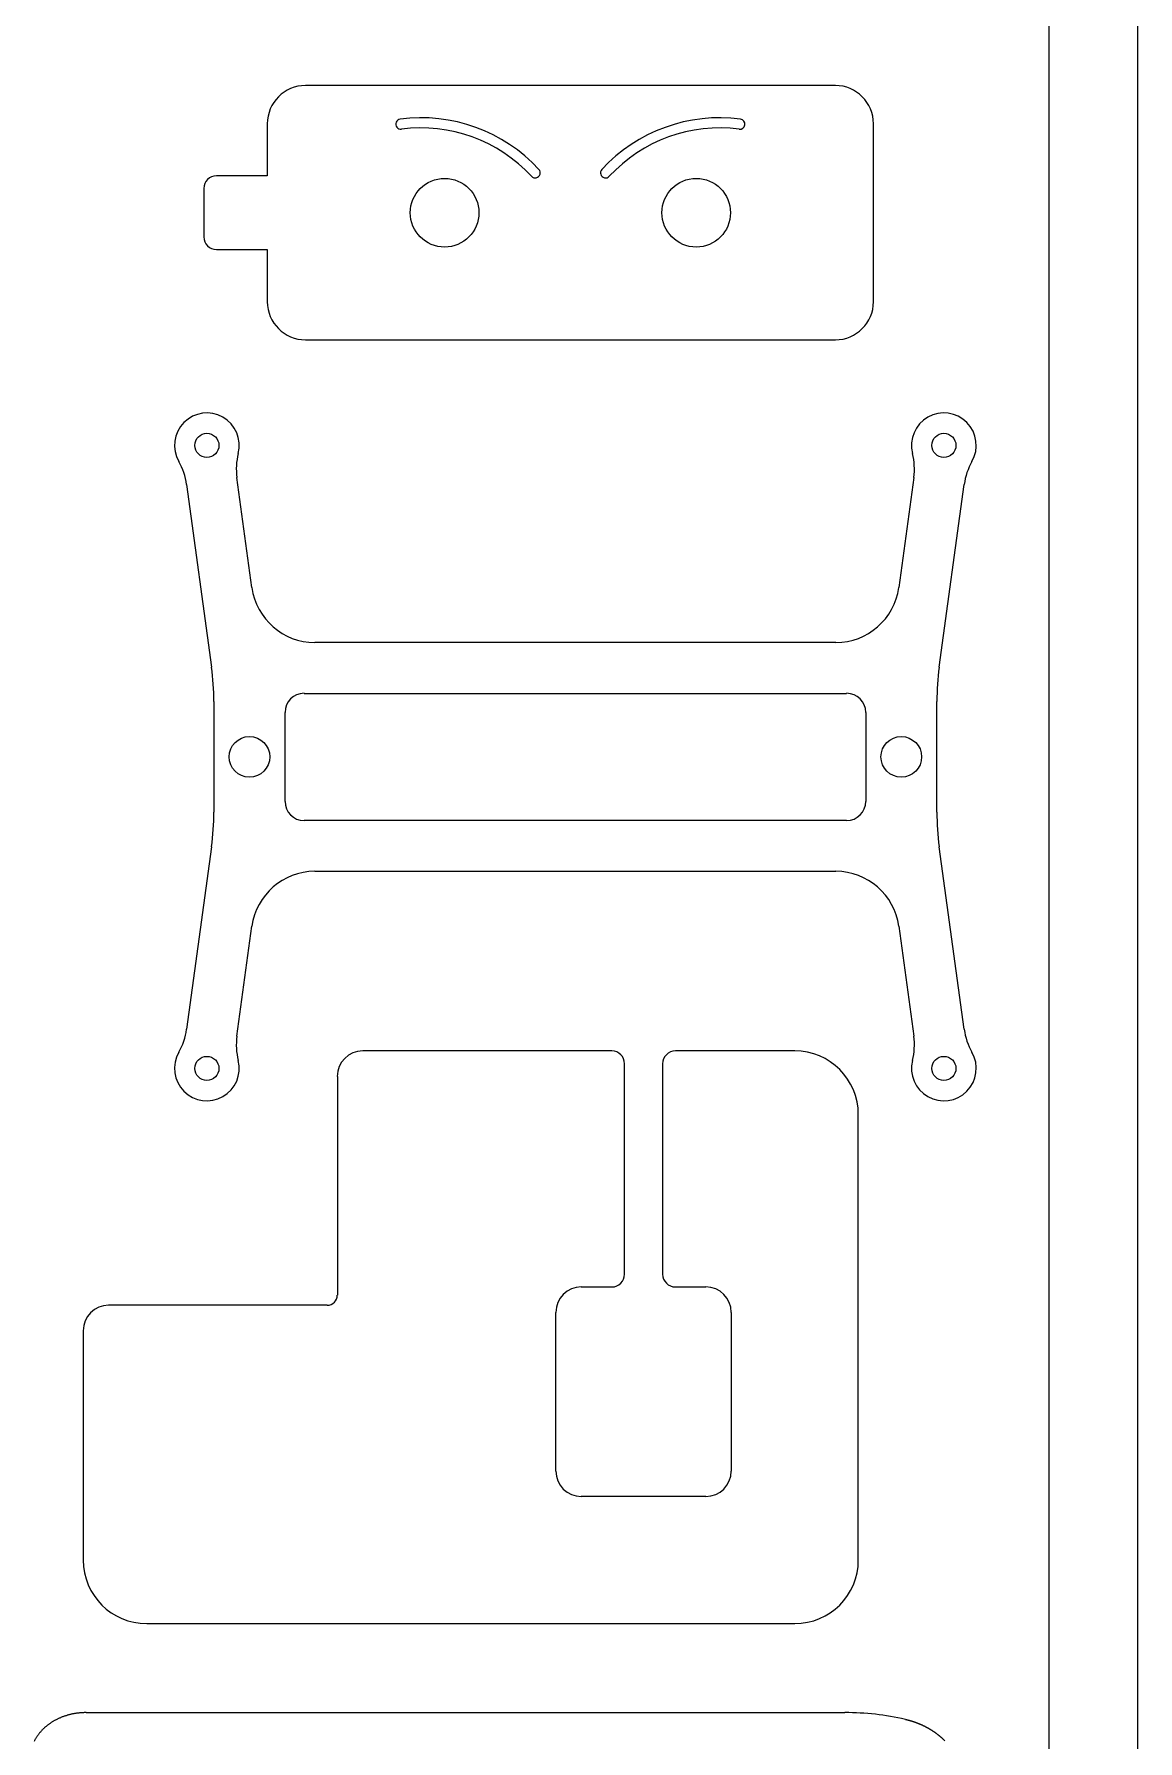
# Model space of a CAD drawing. Extents: x 442 to 745, y 5 to 355.
# Drawn here: x 709.7 to 745.5, y 185.4 to 240.6 of the extents above; entities that cross this region are included whole.
import ezdxf

# ---------------------------------------------------------------- set-up
doc = ezdxf.new("R2010")
doc.units = 0
doc.layers.add('VISIBLE__ANSI_', color=7, linetype='CONTINUOUS')

msp = doc.modelspace()

# ---------------------------------------------------------------- linework, layer by layer
at = {"layer": 'VISIBLE__ANSI_'}
for p, q in [((745.495, 92.195), (745.495, 267.193)), ((742.612, 265.529), (742.612, 93.859)), ((735.691, 238.969), (718.52, 238.969)), ((717.285, 237.734), (717.285, 236.045)), ((736.926, 231.969), (736.926, 237.734)), ((717.285, 236.045), (715.638, 236.045)), ((715.226, 235.634), (715.226, 234.069)), ((715.638, 233.657), (717.285, 233.657)), ((717.285, 233.657), (717.285, 231.969)), ((718.52, 230.734), (735.691, 230.734)), ((716.786, 222.712), (716.299, 226.272)), ((738.234, 226.272), (737.747, 222.712)), ((714.668, 226.049), (715.476, 220.135)), ((739.057, 220.135), (739.866, 226.049)), ((735.707, 220.932), (718.826, 220.932)), ((715.552, 219.019), (715.552, 215.434)), ((718.476, 219.285), (736.058, 219.285)), ((738.981, 215.434), (738.981, 219.019)), ((717.858, 215.785), (717.858, 218.668)), ((736.675, 218.668), (736.675, 215.785)), ((736.058, 215.168), (718.476, 215.168)), ((715.476, 214.318), (714.668, 208.404)), ((739.866, 208.404), (739.057, 214.318)), ((718.826, 213.521), (735.707, 213.521)), ((716.299, 208.181), (716.786, 211.741)), ((737.747, 211.741), (738.234, 208.181)), ((728.448, 207.703), (720.377, 207.703)), ((728.859, 200.473), (728.859, 207.291)), ((730.095, 207.291), (730.095, 200.473)), ((734.377, 207.703), (730.507, 207.703)), ((719.554, 206.879), (719.554, 199.797)), ((736.436, 191.216), (736.436, 205.644)), ((727.459, 200.061), (728.448, 200.061)), ((730.507, 200.061), (731.495, 200.061)), ((719.224, 199.468), (712.142, 199.468)), ((726.636, 194.098), (726.636, 199.238)), ((732.318, 199.238), (732.318, 194.098)), ((711.319, 198.644), (711.319, 191.216)), ((731.495, 193.275), (727.459, 193.275)), ((713.377, 189.157), (734.377, 189.157)), ((711.417, 186.275), (736.003, 186.275))]:
    msp.add_line(p, q, dxfattribs=at)
for points in [[(711.417, 186.275, 0), (711.395, 186.275, 0), (711.372, 186.274, 0), (711.35, 186.274, 0), (711.328, 186.273, 0), (711.305, 186.272, 0), (711.283, 186.271, 0), (711.261, 186.269, 0), (711.239, 186.268, 0), (711.216, 186.266, 0), (711.194, 186.264, 0), (711.172, 186.261, 0), (711.15, 186.259, 0), (711.128, 186.256, 0), (711.106, 186.253, 0), (711.084, 186.25, 0), (711.062, 186.246, 0), (711.04, 186.243, 0), (711.018, 186.239, 0), (710.997, 186.235, 0), (710.975, 186.23, 0), (710.953, 186.226, 0), (710.932, 186.221, 0), (710.91, 186.216, 0), (710.889, 186.211, 0), (710.867, 186.206, 0), (710.846, 186.2, 0), (710.825, 186.194, 0), (710.804, 186.188, 0), (710.783, 186.182, 0), (710.762, 186.176, 0), (710.741, 186.169, 0), (710.721, 186.162, 0), (710.7, 186.155, 0), (710.68, 186.148, 0), (710.659, 186.14, 0), (710.639, 186.133, 0), (710.619, 186.125, 0), (710.599, 186.117, 0), (710.579, 186.108, 0), (710.559, 186.1, 0), (710.54, 186.091, 0), (710.52, 186.082, 0), (710.501, 186.073, 0), (710.482, 186.064, 0), (710.463, 186.055, 0), (710.444, 186.045, 0), (710.425, 186.035, 0), (710.406, 186.025, 0), (710.388, 186.015, 0), (710.369, 186.004, 0), (710.351, 185.994, 0), (710.333, 185.983, 0), (710.315, 185.972, 0), (710.298, 185.961, 0), (710.28, 185.95, 0), (710.263, 185.938, 0), (710.246, 185.927, 0), (710.229, 185.915, 0), (710.212, 185.903, 0), (710.195, 185.891, 0), (710.179, 185.879, 0), (710.163, 185.866, 0), (710.146, 185.853, 0), (710.131, 185.841, 0), (710.115, 185.828, 0), (710.099, 185.815, 0), (710.084, 185.801, 0), (710.069, 185.788, 0), (710.054, 185.774, 0), (710.039, 185.761, 0), (710.025, 185.747, 0), (710.011, 185.733, 0), (709.997, 185.719, 0), (709.983, 185.705, 0), (709.969, 185.69, 0), (709.956, 185.676, 0), (709.943, 185.661, 0), (709.93, 185.646, 0), (709.917, 185.631, 0), (709.904, 185.616, 0), (709.892, 185.601, 0), (709.88, 185.586, 0), (709.868, 185.57, 0), (709.857, 185.555, 0), (709.845, 185.539, 0), (709.834, 185.523, 0), (709.823, 185.507, 0), (709.813, 185.491, 0), (709.802, 185.475, 0), (709.792, 185.459, 0), (709.782, 185.443, 0), (709.772, 185.426, 0), (709.763, 185.41, 0), (709.754, 185.393, 0), (709.745, 185.377, 0), (709.736, 185.36, 0), (709.728, 185.343, 0)], [(737.96, 186.057, 0), (737.969, 186.055, 0), (737.977, 186.053, 0), (737.986, 186.051, 0), (737.995, 186.049, 0), (738.004, 186.047, 0), (738.012, 186.045, 0), (738.021, 186.042, 0), (738.03, 186.04, 0), (738.038, 186.038, 0), (738.047, 186.036, 0), (738.056, 186.034, 0), (738.064, 186.031, 0), (738.073, 186.029, 0), (738.082, 186.027, 0), (738.09, 186.024, 0), (738.099, 186.022, 0), (738.108, 186.019, 0), (738.116, 186.017, 0), (738.125, 186.014, 0), (738.133, 186.012, 0), (738.142, 186.009, 0), (738.151, 186.007, 0), (738.159, 186.004, 0), (738.168, 186.001, 0), (738.176, 185.999, 0), (738.185, 185.996, 0), (738.193, 185.993, 0), (738.202, 185.991, 0), (738.21, 185.988, 0), (738.219, 185.985, 0), (738.227, 185.982, 0), (738.236, 185.979, 0), (738.244, 185.977, 0), (738.253, 185.974, 0), (738.261, 185.971, 0), (738.27, 185.968, 0), (738.278, 185.965, 0), (738.287, 185.962, 0), (738.295, 185.959, 0), (738.304, 185.956, 0), (738.312, 185.952, 0), (738.321, 185.949, 0), (738.329, 185.946, 0), (738.337, 185.943, 0), (738.346, 185.94, 0), (738.354, 185.937, 0), (738.362, 185.933, 0), (738.371, 185.93, 0), (738.379, 185.927, 0), (738.387, 185.923, 0), (738.396, 185.92, 0), (738.404, 185.917, 0), (738.412, 185.913, 0), (738.421, 185.91, 0), (738.429, 185.906, 0), (738.437, 185.903, 0), (738.445, 185.899, 0), (738.454, 185.896, 0), (738.462, 185.892, 0), (738.47, 185.888, 0), (738.478, 185.885, 0), (738.486, 185.881, 0), (738.495, 185.877, 0), (738.503, 185.874, 0), (738.511, 185.87, 0), (738.519, 185.866, 0), (738.527, 185.862, 0), (738.535, 185.858, 0), (738.543, 185.855, 0), (738.551, 185.851, 0), (738.559, 185.847, 0), (738.567, 185.843, 0), (738.575, 185.839, 0), (738.583, 185.835, 0), (738.591, 185.831, 0), (738.599, 185.827, 0), (738.607, 185.823, 0), (738.615, 185.819, 0), (738.623, 185.814, 0), (738.631, 185.81, 0), (738.639, 185.806, 0), (738.647, 185.802, 0), (738.655, 185.798, 0), (738.663, 185.793, 0), (738.671, 185.789, 0), (738.679, 185.785, 0), (738.686, 185.78, 0), (738.694, 185.776, 0), (738.702, 185.772, 0), (738.71, 185.767, 0), (738.718, 185.763, 0), (738.725, 185.758, 0), (738.733, 185.754, 0), (738.741, 185.749, 0), (738.748, 185.745, 0), (738.756, 185.74, 0), (738.764, 185.735, 0), (738.771, 185.731, 0), (738.779, 185.726, 0), (738.787, 185.722, 0), (738.794, 185.717, 0), (738.802, 185.712, 0), (738.809, 185.707, 0), (738.817, 185.703, 0), (738.824, 185.698, 0), (738.832, 185.693, 0), (738.839, 185.688, 0), (738.847, 185.683, 0), (738.854, 185.678, 0), (738.862, 185.673, 0), (738.869, 185.668, 0), (738.877, 185.663, 0), (738.884, 185.658, 0), (738.891, 185.653, 0), (738.899, 185.648, 0), (738.906, 185.643, 0), (738.913, 185.638, 0), (738.921, 185.633, 0), (738.928, 185.628, 0), (738.935, 185.622, 0), (738.942, 185.617, 0), (738.949, 185.612, 0), (738.957, 185.607, 0), (738.964, 185.602, 0), (738.971, 185.596, 0), (738.978, 185.591, 0), (738.985, 185.586, 0), (738.992, 185.58, 0), (738.999, 185.575, 0), (739.006, 185.57, 0), (739.013, 185.564, 0), (739.019, 185.559, 0), (739.026, 185.553, 0), (739.033, 185.548, 0), (739.04, 185.543, 0), (739.047, 185.537, 0), (739.053, 185.532, 0), (739.06, 185.526, 0), (739.067, 185.521, 0), (739.073, 185.515, 0), (739.08, 185.509, 0), (739.087, 185.504, 0), (739.093, 185.498, 0), (739.1, 185.493, 0), (739.106, 185.487, 0), (739.113, 185.481, 0), (739.119, 185.476, 0), (739.125, 185.47, 0), (739.132, 185.464, 0), (739.138, 185.459, 0), (739.144, 185.453, 0), (739.151, 185.447, 0), (739.157, 185.441, 0), (739.163, 185.436, 0), (739.169, 185.43, 0), (739.176, 185.424, 0), (739.182, 185.418, 0), (739.188, 185.412, 0), (739.194, 185.406, 0), (739.2, 185.4, 0), (739.206, 185.395, 0), (739.212, 185.389, 0), (739.218, 185.383, 0), (739.224, 185.377, 0), (739.23, 185.371, 0), (739.236, 185.365, 0), (739.242, 185.359, 0)]]:
    msp.add_polyline3d(points, dxfattribs=at)
for centre, radius in [((723.029, 234.851), 1.112), ((731.182, 234.851), 1.112), ((715.326, 227.315), 0.391), ((739.208, 227.315), 0.391), ((716.705, 217.227), 0.659), ((737.828, 217.227), 0.659), ((715.326, 207.138), 0.391), ((739.208, 207.138), 0.391)]:
    msp.add_circle(centre, radius, dxfattribs=at)
for centre, radius, start, end in [((718.52, 237.734), 1.235, 90, 180), ((735.691, 237.734), 1.235, 0, 90), ((721.613, 237.72), 0.165, 97.4048, 277.4048), ((722.263, 232.721), 5.206, 42.7475, 97.4048), ((731.948, 232.721), 5.206, 82.5952, 137.2525), ((732.598, 237.72), 0.165, 262.5952, 82.5952), ((722.263, 232.721), 4.876, 42.7475, 97.4048), ((731.948, 232.721), 4.876, 82.5952, 137.2525), ((715.638, 235.634), 0.412, 90, 180), ((725.965, 236.143), 0.165, 222.7475, 42.7475), ((728.246, 236.143), 0.165, 137.2525, 317.2525), ((715.638, 234.069), 0.412, 180, 270), ((718.52, 231.969), 1.235, 180, 270), ((735.691, 231.969), 1.235, 270, 0), ((715.326, 227.315), 1.05, 345.7812, 209.7909), ((739.208, 227.315), 1.05, 330.2091, 194.2188), ((712.628, 225.77), 2.059, 7.786, 29.7909), ((718.339, 226.551), 2.059, 165.7812, 187.786), ((736.194, 226.551), 2.059, 352.214, 14.2188), ((741.906, 225.77), 2.059, 150.2091, 172.214), ((718.826, 222.991), 2.059, 187.786, 270), ((735.707, 222.991), 2.059, 270, 352.214), ((707.317, 219.019), 8.235, 0, 7.786), ((747.216, 219.019), 8.235, 172.214, 180), ((718.476, 218.668), 0.618, 90, 180), ((736.058, 218.668), 0.618, 0, 90), ((718.476, 215.785), 0.618, 180, 270), ((736.058, 215.785), 0.618, 270, 0), ((707.317, 215.434), 8.235, 352.214, 0), ((747.216, 215.434), 8.235, 180, 187.786), ((718.826, 211.462), 2.059, 90, 172.214), ((735.707, 211.462), 2.059, 7.786, 90), ((712.628, 208.683), 2.059, 330.2091, 352.214), ((741.906, 208.683), 2.059, 187.786, 209.7909), ((718.339, 207.902), 2.059, 172.214, 194.2188), ((736.194, 207.902), 2.059, 345.7812, 7.786), ((715.326, 207.138), 1.05, 150.2091, 14.2188), ((720.377, 206.879), 0.824, 90, 180), ((728.448, 207.291), 0.412, 0, 90), ((730.507, 207.291), 0.412, 90, 180), ((734.377, 205.644), 2.059, 0, 90), ((739.208, 207.138), 1.05, 165.7812, 29.7909), ((728.448, 200.473), 0.412, 270, 0), ((730.507, 200.473), 0.412, 180, 270), ((719.224, 199.797), 0.329, 270, 0), ((727.459, 199.238), 0.824, 90, 180), ((731.495, 199.238), 0.824, 0, 90), ((712.142, 198.644), 0.824, 90, 180), ((727.459, 194.098), 0.824, 180, 270), ((731.495, 194.098), 0.824, 270, 0), ((713.377, 191.216), 2.059, 180, 270), ((734.377, 191.216), 2.059, 270, 0), ((736.003, 177.381), 8.894, 77.2892, 90)]:
    msp.add_arc(centre, radius, start, end, dxfattribs=at)

doc.saveas('drawing.dxf')
